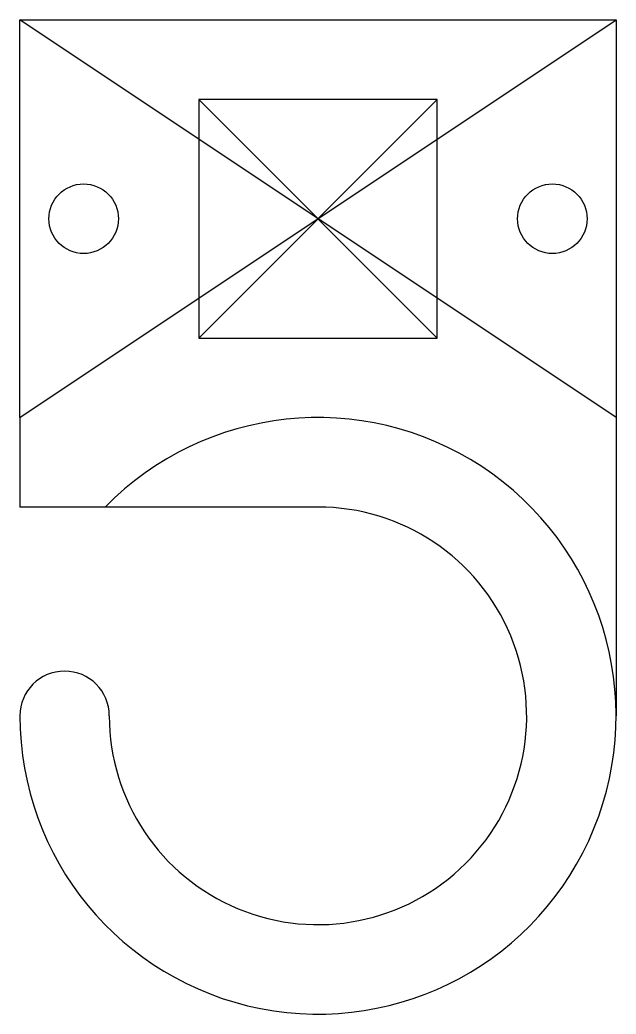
# Model space of a CAD drawing. Header units: millimetres. Extents: x -15 to 15, y -40 to 10.
import ezdxf

# ---------------------------------------------------------------- set-up
doc = ezdxf.new("R2010")
doc.units = ezdxf.units.MM
doc.layers.get('0').update_dxf_attribs({"linetype": 'CONTINUOUS'})

msp = doc.modelspace()

# ---------------------------------------------------------------- linework, layer by layer
for p, q in [((-15, -10), (-15, 10)), ((-15, -10), (15, 10)), ((6, 6), (-6, -6)), ((-6, 6), (6, -6)), ((-15, -10), (-15, -14.5)), ((15, -10), (15, -25)), ((0.008, -14.5), (-15, -14.5))]:
    msp.add_line(p, q)
for points in [[(-15, 10), (15, 10), (15, -10)], [(6, 6), (-6, 6), (-6, -6), (6, -6)]]:
    msp.add_lwpolyline(points, close=True)
for centre in [(-11.792, 0), (11.792, 0)]:
    msp.add_circle(centre, 1.75)
for centre, radius, start, end in [((0, -25), 15, -180, 135.573), ((0, -25), 10.5, -180, 90.043), ((-12.75, -25), 2.25, 0, 180)]:
    msp.add_arc(centre, radius, start, end)

doc.saveas('drawing.dxf')
